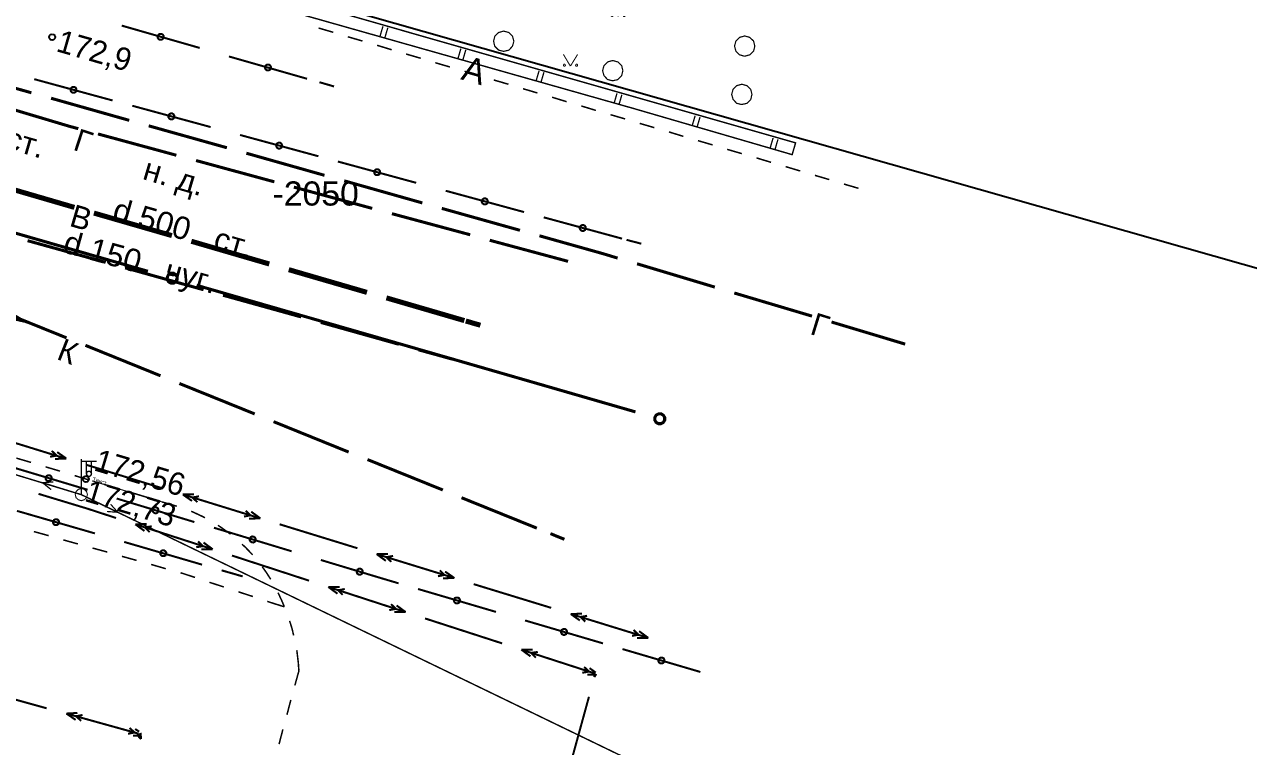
# Model space of a CAD drawing. Extents: x -2634 to -2115, y -2142 to -1393.
# Drawn here: x -2368.2 to -2307.9, y -2077.6 to -2042.1 of the extents above; entities that cross this region are included whole.
import ezdxf

# ---------------------------------------------------------------- set-up
doc = ezdxf.new("R2010")
doc.units = 0
doc.header["$MEASUREMENT"] = 0
for name, color, linetype in [('500_Дополн-Бордюры__п', 7, 'Continuous'), ('500_Дороги-Проезжие_ч', 7, 'Continuous'), ('500_Линии_-Линии_связ', 7, 'Continuous'), ('500_Линии_-ЛЭП_провод', 7, 'Continuous'), ('500_Линии_-Фонари_час', 7, 'Continuous'), ('500_Линии_-Электрокаб', 7, 'Continuous'), ('500_Объект-Опоры', 7, 'Continuous'), ('500_Огражд-Ограждения', 7, 'Continuous'), ('500_Растит-Газоны__са', 7, 'Continuous'), ('500_Растит-Лес_и_лесо', 7, 'Continuous'), ('500_Рельеф-Высотные_о', 7, 'Continuous'), ('500_Трубоп-Водопровод', 7, 'Continuous'), ('500_Трубоп-Газопровод', 7, 'Continuous'), ('500_Трубоп-Канализаци', 7, 'Continuous'), ('ЗАЯВКИ-Условные_з', 7, 'Continuous'), ('Красные_ли-Оси_улиц_к', 7, 'Continuous')]:
    doc.layers.add(name, color=color, linetype=linetype)
doc.styles.add('TARIAL', font='Arial')

# ---------------------------------------------------------------- blocks, each defined once
blk = doc.blocks.new('block_25')
at = {"layer": '500_Растит-Газоны__са', "color": 0, "const_width": 0.05}
for points in [[(2.35, 3.02), (2.69, 2.45)], [(2.7, 2.45), (3.05, 3.02)], [(0, 0.57), (0.34, 0)], [(0.35, 0), (0.7, 0.57)]]:
    blk.add_lwpolyline(points, dxfattribs=at)
for points in [[(2.4, 2.54), (2.42, 2.53), (2.44, 2.51), (2.45, 2.49), (2.44, 2.46), (2.42, 2.45), (2.4, 2.44), (2.37, 2.45), (2.36, 2.46), (2.35, 2.49), (2.36, 2.51), (2.37, 2.53)], [(3, 2.54), (3.02, 2.53), (3.04, 2.51), (3.05, 2.49), (3.04, 2.46), (3.02, 2.44), (3, 2.44), (2.97, 2.44), (2.96, 2.46), (2.95, 2.49), (2.96, 2.51), (2.97, 2.53)], [(0.05, 0.09), (0.07, 0.08), (0.09, 0.06), (0.1, 0.04), (0.09, 0.01), (0.07, 0), (0.05, -0.01), (0.02, 0), (0.01, 0.01), (0, 0.04), (0.01, 0.06), (0.02, 0.08)], [(0.65, 0.09), (0.68, 0.08), (0.69, 0.06), (0.7, 0.04), (0.69, 0.01), (0.68, -0.01), (0.65, -0.01), (0.63, -0.01), (0.61, 0.01), (0.6, 0.04), (0.61, 0.06), (0.63, 0.08)]]:
    blk.add_lwpolyline(points, close=True, dxfattribs=at)

msp = doc.modelspace()

# ---------------------------------------------------------------- linework, layer by layer
at = {"layer": '500_Дополн-Бордюры__п', "color": 1, "const_width": 0.075}
for points in [[(-2353.67, -2042.23), (-2352.95, -2042.44)], [(-2352.23, -2042.66), (-2351.51, -2042.87)], [(-2350.79, -2043.08), (-2350.07, -2043.3)], [(-2349.36, -2043.51), (-2348.64, -2043.72)], [(-2347.92, -2043.94), (-2347.2, -2044.15)], [(-2346.48, -2044.36), (-2345.76, -2044.58)], [(-2345.04, -2044.79), (-2344.32, -2045)], [(-2343.6, -2045.22), (-2342.89, -2045.43)], [(-2342.17, -2045.64), (-2341.45, -2045.86)], [(-2340.73, -2046.07), (-2340.01, -2046.29)], [(-2339.29, -2046.5), (-2338.57, -2046.71)], [(-2337.85, -2046.93), (-2337.13, -2047.14)], [(-2336.41, -2047.35), (-2335.7, -2047.57)], [(-2334.98, -2047.78), (-2334.26, -2047.99)], [(-2333.54, -2048.21), (-2332.82, -2048.42)], [(-2332.1, -2048.63), (-2331.38, -2048.85)], [(-2330.66, -2049.06), (-2330.03, -2049.25)], [(-2330.03, -2049.25), (-2329.94, -2049.27)], [(-2329.22, -2049.49), (-2328.51, -2049.7)], [(-2327.79, -2049.92), (-2327.07, -2050.13)], [(-2368.56, -2063.43), (-2367.84, -2063.64)], [(-2367.12, -2063.86), (-2366.41, -2064.07)], [(-2365.69, -2064.29), (-2364.97, -2064.51)], [(-2364.25, -2064.72), (-2363.53, -2064.94)], [(-2362.82, -2065.15), (-2362.1, -2065.37)], [(-2361.38, -2065.59), (-2360.66, -2065.8)], [(-2359.95, -2066.05), (-2359.85, -2066.09)], [(-2359.85, -2066.09), (-2359.38, -2066.31)], [(-2359.38, -2066.31), (-2359.27, -2066.37)], [(-2367.7, -2067.05), (-2366.97, -2067.25)], [(-2358.63, -2066.74), (-2358.48, -2066.84)], [(-2358.48, -2066.84), (-2358.06, -2067.14)], [(-2358.06, -2067.14), (-2358.01, -2067.18)], [(-2366.25, -2067.46), (-2365.53, -2067.66)], [(-2364.81, -2067.86), (-2364.08, -2068.06)], [(-2357.45, -2067.67), (-2357.27, -2067.83)], [(-2357.27, -2067.83), (-2356.92, -2068.2)], [(-2363.36, -2068.27), (-2362.64, -2068.47)], [(-2361.92, -2068.67), (-2361.2, -2068.88)], [(-2360.47, -2069.08), (-2360.37, -2069.11)], [(-2360.37, -2069.11), (-2359.76, -2069.31)], [(-2356.45, -2068.78), (-2356.27, -2069.03)], [(-2356.27, -2069.03), (-2356.03, -2069.4)], [(-2359.05, -2069.55), (-2358.34, -2069.78)], [(-2357.62, -2070.02), (-2356.91, -2070.25)], [(-2355.67, -2070.06), (-2355.51, -2070.4)], [(-2356.2, -2070.49), (-2355.49, -2070.72)], [(-2355.36, -2070.76), (-2355.69, -2070.65)], [(-2355.51, -2070.4), (-2355.36, -2070.75)], [(-2355.1, -2071.45), (-2354.98, -2071.83)], [(-2354.98, -2071.83), (-2354.9, -2072.17)], [(-2354.75, -2072.9), (-2354.74, -2072.94)], [(-2354.74, -2072.94), (-2354.67, -2073.51)], [(-2354.64, -2073.91), (-2354.84, -2074.63)], [(-2354.67, -2073.51), (-2354.66, -2073.65)], [(-2354.64, -2073.91), (-2354.67, -2073.56)], [(-2355.04, -2075.35), (-2355.23, -2076.08)], [(-2355.43, -2076.8), (-2355.62, -2077.53)]]:
    msp.add_lwpolyline(points, dxfattribs=at)
at = {"layer": '500_Линии_-Линии_связ', "color": 6}
msp.add_lwpolyline([(-2295.11, -2057.58), (-2361.48, -2038.7)], dxfattribs=at)
at = {"layer": '500_Линии_-Линии_связ', "color": 0, "const_width": 0.1}
for points in [[(-2363.37, -2042.11), (-2359.53, -2043.21)], [(-2358.09, -2043.63), (-2354.24, -2044.73)], [(-2367.68, -2044.75), (-2363.82, -2045.8)], [(-2352.91, -2045.11), (-2353.63, -2044.9)], [(-2353.28, -2045), (-2352.91, -2045.11)], [(-2362.85, -2046.06), (-2358.99, -2047.11)], [(-2357.54, -2047.5), (-2353.68, -2048.55)], [(-2352.72, -2048.81), (-2348.86, -2049.86)], [(-2347.41, -2050.25), (-2343.55, -2051.3)], [(-2342.58, -2051.56), (-2338.72, -2052.61)], [(-2337.77, -2052.86), (-2338.5, -2052.67)], [(-2368.88, -2063.84), (-2365.05, -2064.99)], [(-2363.62, -2065.42), (-2359.79, -2066.58)], [(-2368.53, -2066.03), (-2364.69, -2067.14)], [(-2358.83, -2066.86), (-2355, -2068.02)], [(-2363.25, -2067.56), (-2359.41, -2068.68)], [(-2353.56, -2068.45), (-2350.64, -2069.33)], [(-2358.45, -2068.96), (-2357.41, -2069.26)], [(-2357.41, -2069.26), (-2358.13, -2069.05)], [(-2350.64, -2069.33), (-2349.73, -2069.6)], [(-2348.77, -2069.88), (-2344.93, -2071.01)], [(-2343.5, -2071.43), (-2339.66, -2072.56)], [(-2338.7, -2072.84), (-2334.86, -2073.97)]]:
    msp.add_lwpolyline(points, dxfattribs=at)
for points in [[(-2361.41, -2042.52), (-2361.34, -2042.56), (-2361.3, -2042.63), (-2361.31, -2042.7), (-2361.35, -2042.77), (-2361.41, -2042.81), (-2361.49, -2042.81), (-2361.56, -2042.77), (-2361.6, -2042.7), (-2361.59, -2042.62), (-2361.55, -2042.55), (-2361.49, -2042.52)], [(-2356.12, -2044.03), (-2356.06, -2044.07), (-2356.02, -2044.14), (-2356.02, -2044.22), (-2356.06, -2044.28), (-2356.13, -2044.32), (-2356.2, -2044.32), (-2356.27, -2044.28), (-2356.31, -2044.21), (-2356.31, -2044.14), (-2356.27, -2044.07), (-2356.2, -2044.03)], [(-2365.71, -2045.13), (-2365.64, -2045.17), (-2365.6, -2045.24), (-2365.6, -2045.32), (-2365.64, -2045.38), (-2365.71, -2045.42), (-2365.79, -2045.42), (-2365.85, -2045.38), (-2365.89, -2045.32), (-2365.89, -2045.24), (-2365.85, -2045.17), (-2365.79, -2045.13)], [(-2360.88, -2046.44), (-2360.82, -2046.48), (-2360.78, -2046.55), (-2360.78, -2046.63), (-2360.82, -2046.69), (-2360.88, -2046.73), (-2360.96, -2046.73), (-2361.03, -2046.69), (-2361.07, -2046.62), (-2361.07, -2046.55), (-2361.03, -2046.48), (-2360.96, -2046.44)], [(-2355.57, -2047.88), (-2355.51, -2047.92), (-2355.47, -2047.99), (-2355.47, -2048.06), (-2355.51, -2048.13), (-2355.58, -2048.17), (-2355.65, -2048.17), (-2355.72, -2048.13), (-2355.76, -2048.06), (-2355.76, -2047.99), (-2355.72, -2047.92), (-2355.65, -2047.88)], [(-2350.75, -2049.19), (-2350.68, -2049.23), (-2350.64, -2049.3), (-2350.64, -2049.37), (-2350.68, -2049.44), (-2350.75, -2049.48), (-2350.83, -2049.48), (-2350.89, -2049.44), (-2350.93, -2049.37), (-2350.93, -2049.29), (-2350.89, -2049.23), (-2350.83, -2049.19)], [(-2345.44, -2050.63), (-2345.37, -2050.67), (-2345.34, -2050.74), (-2345.34, -2050.81), (-2345.37, -2050.88), (-2345.44, -2050.92), (-2345.52, -2050.92), (-2345.59, -2050.88), (-2345.63, -2050.81), (-2345.62, -2050.73), (-2345.59, -2050.67), (-2345.52, -2050.63)], [(-2340.62, -2051.94), (-2340.55, -2051.98), (-2340.51, -2052.04), (-2340.51, -2052.12), (-2340.55, -2052.19), (-2340.62, -2052.23), (-2340.69, -2052.23), (-2340.76, -2052.19), (-2340.8, -2052.12), (-2340.8, -2052.04), (-2340.76, -2051.98), (-2340.69, -2051.94)], [(-2366.93, -2064.27), (-2366.86, -2064.31), (-2366.82, -2064.38), (-2366.83, -2064.46), (-2366.87, -2064.52), (-2366.93, -2064.56), (-2367.01, -2064.56), (-2367.08, -2064.52), (-2367.12, -2064.45), (-2367.11, -2064.37), (-2367.07, -2064.31), (-2367, -2064.27)], [(-2361.66, -2065.86), (-2361.59, -2065.9), (-2361.56, -2065.97), (-2361.56, -2066.04), (-2361.6, -2066.11), (-2361.67, -2066.15), (-2361.75, -2066.14), (-2361.81, -2066.1), (-2361.85, -2066.03), (-2361.85, -2065.96), (-2361.81, -2065.89), (-2361.74, -2065.85)], [(-2366.57, -2066.44), (-2366.5, -2066.48), (-2366.46, -2066.55), (-2366.46, -2066.63), (-2366.5, -2066.69), (-2366.57, -2066.73), (-2366.65, -2066.73), (-2366.72, -2066.69), (-2366.75, -2066.62), (-2366.75, -2066.54), (-2366.71, -2066.48), (-2366.64, -2066.44)], [(-2356.87, -2067.3), (-2356.81, -2067.34), (-2356.77, -2067.41), (-2356.77, -2067.48), (-2356.81, -2067.55), (-2356.88, -2067.59), (-2356.96, -2067.58), (-2357.02, -2067.54), (-2357.06, -2067.48), (-2357.06, -2067.4), (-2357.02, -2067.33), (-2356.95, -2067.29)], [(-2361.28, -2067.98), (-2361.22, -2068.02), (-2361.18, -2068.08), (-2361.18, -2068.16), (-2361.22, -2068.23), (-2361.29, -2068.26), (-2361.37, -2068.26), (-2361.43, -2068.22), (-2361.47, -2068.15), (-2361.47, -2068.08), (-2361.43, -2068.01), (-2361.36, -2067.97)], [(-2351.61, -2068.88), (-2351.54, -2068.92), (-2351.5, -2068.99), (-2351.5, -2069.07), (-2351.55, -2069.14), (-2351.61, -2069.17), (-2351.69, -2069.17), (-2351.76, -2069.13), (-2351.79, -2069.06), (-2351.79, -2068.98), (-2351.75, -2068.92), (-2351.68, -2068.88)], [(-2346.81, -2070.3), (-2346.74, -2070.34), (-2346.71, -2070.41), (-2346.71, -2070.49), (-2346.75, -2070.55), (-2346.82, -2070.59), (-2346.9, -2070.59), (-2346.96, -2070.55), (-2347, -2070.48), (-2347, -2070.4), (-2346.96, -2070.33), (-2346.89, -2070.3)], [(-2341.53, -2071.85), (-2341.47, -2071.89), (-2341.43, -2071.96), (-2341.43, -2072.04), (-2341.47, -2072.1), (-2341.54, -2072.14), (-2341.62, -2072.14), (-2341.69, -2072.1), (-2341.72, -2072.03), (-2341.72, -2071.95), (-2341.68, -2071.89), (-2341.61, -2071.85)], [(-2336.74, -2073.26), (-2336.67, -2073.3), (-2336.63, -2073.37), (-2336.64, -2073.45), (-2336.68, -2073.51), (-2336.74, -2073.55), (-2336.82, -2073.55), (-2336.89, -2073.51), (-2336.93, -2073.44), (-2336.92, -2073.36), (-2336.88, -2073.3), (-2336.81, -2073.26)]]:
    msp.add_lwpolyline(points, close=True, dxfattribs=at)
at = {"layer": '500_Линии_-ЛЭП_провод', "color": 253, "const_width": 0.07}
for points in [[(-2295.11, -2057.58), (-2361.48, -2038.7)], [(-2365.36, -2065.23), (-2396.22, -2055.86)], [(-2331.53, -2081.6), (-2365.36, -2065.23)]]:
    msp.add_lwpolyline(points, dxfattribs=at)
at = {"layer": '500_Линии_-ЛЭП_провод', "color": 0}
for points, const_width in [([(-2366.74, -2064.6), (-2367.27, -2064.64)], 0.065), ([(-2365.36, -2065.23), (-2367.27, -2064.64)], 0.065), ([(-2366.85, -2064.98), (-2367.27, -2064.64)], 0.065), ([(-2365.36, -2065.23), (-2363.56, -2066.1)], 0.06), ([(-2364.1, -2066.06), (-2363.56, -2066.1)], 0.06), ([(-2363.92, -2065.7), (-2363.56, -2066.1)], 0.06)]:
    msp.add_lwpolyline(points, dxfattribs=dict(at, const_width=const_width))
at = {"layer": '500_Линии_-Фонари_час', "color": 0, "const_width": 0.065}
for points in [[(-2365.36, -2065.23), (-2365.36, -2063.48)], [(-2364.61, -2063.58), (-2365.36, -2063.58)], [(-2365.11, -2064.23), (-2365.11, -2063.58)], [(-2364.86, -2064.23), (-2364.86, -2063.58)], [(-2365.11, -2064.2), (-2365.11, -2064.08)], [(-2365.11, -2064.18), (-2365.11, -2064.18)], [(-2364.86, -2064.2), (-2364.86, -2064.08)], [(-2364.86, -2064.2), (-2364.86, -2064.08)]]:
    msp.add_lwpolyline(points, dxfattribs=at)
at = {"layer": '500_Линии_-Фонари_час', "color": 0, "const_width": 0.07}
msp.add_lwpolyline([(-2365.11, -2064.2), (-2365.09, -2064.14), (-2365.05, -2064.09), (-2364.98, -2064.08), (-2364.92, -2064.09), (-2364.88, -2064.14), (-2364.86, -2064.2), (-2364.88, -2064.26), (-2364.92, -2064.31), (-2364.98, -2064.33), (-2365.05, -2064.31), (-2365.09, -2064.26)], close=True, dxfattribs=at)
at = {"layer": '500_Линии_-Электрокаб', "color": 12, "const_width": 0.1}
for points in [[(-2366.1, -2063.46), (-2369.92, -2062.28)], [(-2366.58, -2063.3), (-2366.82, -2063.07)], [(-2366.59, -2063.31), (-2366.9, -2063.36)], [(-2366.1, -2063.45), (-2366.66, -2063.47)], [(-2366.1, -2063.45), (-2366.55, -2063.13)], [(-2361.32, -2064.93), (-2365.14, -2063.75)], [(-2367.47, -2065.19), (-2365.06, -2065.92)], [(-2359.81, -2065.21), (-2360.36, -2065.22)], [(-2356.54, -2066.4), (-2360.36, -2065.22)], [(-2359.91, -2065.54), (-2360.36, -2065.22)], [(-2359.56, -2065.31), (-2359.89, -2065.37)], [(-2359.64, -2065.6), (-2359.89, -2065.37)], [(-2365.06, -2065.92), (-2363.65, -2066.38)], [(-2357.03, -2066.25), (-2357.26, -2066.02)], [(-2356.54, -2066.4), (-2356.99, -2066.07)], [(-2362.7, -2066.69), (-2362.14, -2066.68)], [(-2362.7, -2066.69), (-2358.89, -2067.92)], [(-2362.7, -2066.69), (-2362.25, -2067.02)], [(-2357.03, -2066.25), (-2357.35, -2066.31)], [(-2356.54, -2066.4), (-2357.1, -2066.41)], [(-2351.76, -2067.87), (-2355.59, -2066.69)], [(-2362.22, -2066.85), (-2361.99, -2067.08)], [(-2362.21, -2066.84), (-2361.89, -2066.79)], [(-2359.7, -2067.82), (-2359.37, -2067.77)], [(-2359.61, -2067.53), (-2359.37, -2067.77)], [(-2359.45, -2067.93), (-2358.89, -2067.92)], [(-2359.34, -2067.59), (-2358.89, -2067.92)], [(-2357.94, -2068.23), (-2354.14, -2069.47)], [(-2350.25, -2068.15), (-2350.81, -2068.16)], [(-2346.98, -2069.34), (-2350.81, -2068.16)], [(-2350.36, -2068.49), (-2350.81, -2068.16)], [(-2350, -2068.25), (-2350.33, -2068.31)], [(-2350.09, -2068.54), (-2350.33, -2068.31)], [(-2347.47, -2069.19), (-2347.7, -2068.96)], [(-2346.98, -2069.34), (-2347.44, -2069.02)], [(-2347.47, -2069.19), (-2347.79, -2069.25)], [(-2346.98, -2069.34), (-2347.54, -2069.35)], [(-2342.21, -2070.81), (-2346.03, -2069.64)], [(-2353.19, -2069.78), (-2349.38, -2071.02)], [(-2353.19, -2069.78), (-2352.63, -2069.78)], [(-2353.19, -2069.78), (-2352.74, -2070.11)], [(-2352.71, -2069.94), (-2352.48, -2070.17)], [(-2352.7, -2069.94), (-2352.38, -2069.88)], [(-2350.19, -2070.92), (-2349.86, -2070.86)], [(-2350.1, -2070.63), (-2349.86, -2070.86)], [(-2349.83, -2070.69), (-2349.38, -2071.02)], [(-2349.94, -2071.02), (-2349.38, -2071.02)], [(-2348.43, -2071.33), (-2344.63, -2072.56)], [(-2340.69, -2071.1), (-2341.25, -2071.11)], [(-2337.43, -2072.29), (-2341.25, -2071.11)], [(-2340.8, -2071.43), (-2341.25, -2071.11)], [(-2340.44, -2071.2), (-2340.77, -2071.26)], [(-2340.53, -2071.49), (-2340.77, -2071.26)], [(-2337.92, -2072.14), (-2338.23, -2072.19)], [(-2337.91, -2072.13), (-2338.15, -2071.9)], [(-2337.43, -2072.29), (-2337.88, -2071.96)], [(-2337.43, -2072.29), (-2337.98, -2072.3)], [(-2343.68, -2072.87), (-2340.04, -2074.05)], [(-2343.68, -2072.87), (-2343.12, -2072.87)], [(-2343.68, -2072.87), (-2343.23, -2073.2)], [(-2343.2, -2073.03), (-2342.97, -2073.26)], [(-2343.19, -2073.03), (-2342.87, -2072.98)], [(-2340.68, -2074.01), (-2340.35, -2073.95)], [(-2340.59, -2073.72), (-2340.35, -2073.95)], [(-2340.32, -2073.78), (-2340.02, -2074)], [(-2340.43, -2074.11), (-2340.06, -2074.11)], [(-2340.1, -2074.04), (-2340.09, -2074.22)], [(-2340.04, -2074.05), (-2340.09, -2074.22)], [(-2339.99, -2074.07), (-2340.09, -2074.22)], [(-2367.07, -2075.76), (-2370.92, -2074.69)], [(-2340.35, -2075.19), (-2341.41, -2079.05)], [(-2365.55, -2075.99), (-2366.1, -2076.02)], [(-2362.54, -2077.01), (-2366.1, -2076.02)], [(-2365.64, -2076.33), (-2366.1, -2076.02)], [(-2365.3, -2076.09), (-2365.62, -2076.15)], [(-2365.37, -2076.38), (-2365.62, -2076.15)], [(-2362.74, -2076.95), (-2363.06, -2077.02)], [(-2362.74, -2076.95), (-2362.98, -2076.73)], [(-2362.51, -2076.91), (-2362.71, -2076.78)], [(-2362.56, -2077.1), (-2362.81, -2077.11)], [(-2362.42, -2077.28), (-2362.63, -2077.05)], [(-2362.42, -2077.28), (-2362.54, -2077.01)], [(-2362.42, -2077.28), (-2362.44, -2076.97)]]:
    msp.add_lwpolyline(points, dxfattribs=at)
at = {"layer": '500_Объект-Опоры', "color": 1, "const_width": 0.05}
msp.add_lwpolyline([(-2365.36, -2064.93), (-2365.21, -2064.97), (-2365.1, -2065.08), (-2365.06, -2065.23), (-2365.1, -2065.38), (-2365.21, -2065.48), (-2365.36, -2065.53), (-2365.51, -2065.48), (-2365.62, -2065.38), (-2365.66, -2065.23), (-2365.62, -2065.08), (-2365.51, -2064.97)], close=True, dxfattribs=at)
at = {"layer": '500_Огражд-Ограждения', "color": 0, "const_width": 0.07}
msp.add_lwpolyline([(-2330.17, -2047.89), (-2355.63, -2040.61), (-2361.86, -2038.85), (-2360.47, -2034.05), (-2358.18, -2034.72), (-2358.03, -2034.21), (-2360.84, -2033.39), (-2362.53, -2039.29), (-2338.17, -2046.19), (-2330.34, -2048.47)], close=True, dxfattribs=at)
at = {"layer": '500_Огражд-Ограждения', "color": 0, "const_width": 0.065}
for points in [[(-2350.5, -2042.14), (-2350.64, -2042.62)], [(-2350.26, -2042.21), (-2350.4, -2042.69)], [(-2346.66, -2043.24), (-2346.8, -2043.72)], [(-2346.42, -2043.31), (-2346.56, -2043.79)], [(-2346.56, -2043.79), (-2346.56, -2043.79)], [(-2346.56, -2043.79), (-2346.56, -2043.79)], [(-2342.81, -2044.34), (-2342.95, -2044.82)], [(-2342.57, -2044.41), (-2342.71, -2044.89)], [(-2338.97, -2045.45), (-2339.11, -2045.93)], [(-2338.73, -2045.52), (-2338.87, -2046)], [(-2338.87, -2046), (-2338.87, -2046)], [(-2338.87, -2046), (-2338.87, -2046)], [(-2335.12, -2046.55), (-2335.26, -2047.03)], [(-2334.88, -2046.62), (-2335.02, -2047.1)], [(-2331.28, -2047.65), (-2331.42, -2048.13)], [(-2331.04, -2047.72), (-2331.18, -2048.2)], [(-2331.18, -2048.2), (-2331.18, -2048.2)], [(-2331.18, -2048.2), (-2331.18, -2048.2)]]:
    msp.add_lwpolyline(points, dxfattribs=at)
at = {"layer": '500_Растит-Лес_и_лесо', "color": 0, "const_width": 0.06}
for points in [[(-2344.55, -2042.38), (-2344.3, -2042.45), (-2344.12, -2042.63), (-2344.05, -2042.88), (-2344.12, -2043.13), (-2344.3, -2043.32), (-2344.55, -2043.38), (-2344.8, -2043.32), (-2344.99, -2043.13), (-2345.05, -2042.88), (-2344.99, -2042.63), (-2344.8, -2042.45)], [(-2332.68, -2042.62), (-2332.43, -2042.69), (-2332.24, -2042.87), (-2332.18, -2043.12), (-2332.24, -2043.37), (-2332.43, -2043.55), (-2332.68, -2043.62), (-2332.93, -2043.55), (-2333.11, -2043.37), (-2333.18, -2043.12), (-2333.11, -2042.87), (-2332.93, -2042.69)], [(-2339.18, -2043.83), (-2338.93, -2043.9), (-2338.74, -2044.08), (-2338.68, -2044.33), (-2338.74, -2044.58), (-2338.93, -2044.77), (-2339.18, -2044.83), (-2339.43, -2044.77), (-2339.61, -2044.58), (-2339.68, -2044.33), (-2339.61, -2044.08), (-2339.43, -2043.9)], [(-2332.82, -2045), (-2332.57, -2045.07), (-2332.38, -2045.25), (-2332.32, -2045.5), (-2332.38, -2045.75), (-2332.57, -2045.94), (-2332.82, -2046), (-2333.07, -2045.94), (-2333.25, -2045.75), (-2333.32, -2045.5), (-2333.25, -2045.25), (-2333.07, -2045.07)]]:
    msp.add_lwpolyline(points, close=True, dxfattribs=at)
at = {"layer": '500_Рельеф-Высотные_о', "color": 0}
for points in [[(-2366.8, -2042.53), (-2366.73, -2042.55), (-2366.67, -2042.6), (-2366.65, -2042.68), (-2366.67, -2042.75), (-2366.73, -2042.81), (-2366.8, -2042.83), (-2366.88, -2042.81), (-2366.93, -2042.75), (-2366.95, -2042.68), (-2366.93, -2042.6), (-2366.88, -2042.55)], [(-2365.14, -2064.31), (-2365.06, -2064.33), (-2365.01, -2064.38), (-2364.99, -2064.46), (-2365.01, -2064.53), (-2365.06, -2064.59), (-2365.14, -2064.61), (-2365.21, -2064.59), (-2365.27, -2064.53), (-2365.29, -2064.46), (-2365.27, -2064.38), (-2365.21, -2064.33)]]:
    msp.add_lwpolyline(points, close=True, dxfattribs=at)
at = {"layer": '500_Рельеф-Высотные_о', "color": 0, "const_width": 0.05}
msp.add_lwpolyline([(-2364.83, -2064.55), (-2360.81, -2065.76)], dxfattribs=at)
at = {"layer": '500_Трубоп-Водопровод', "color": 94}
for points, const_width in [([(-2369.54, -2049.95), (-2365.7, -2051.07)], 0.25), ([(-2364.74, -2051.35), (-2360.9, -2052.46)], 0.25), ([(-2368.01, -2052.71), (-2364.16, -2053.78)], 0.15), ([(-2359.94, -2052.74), (-2356.1, -2053.86)], 0.25), ([(-2363.2, -2054.05), (-2359.34, -2055.13)], 0.15), ([(-2355.14, -2054.14), (-2351.29, -2055.26)], 0.25), ([(-2358.38, -2055.4), (-2354.53, -2056.47)], 0.15), ([(-2350.33, -2055.53), (-2346.49, -2056.65)], 0.25), ([(-2353.56, -2056.74), (-2349.71, -2057.82)], 0.15), ([(-2345.7, -2056.88), (-2346.42, -2056.67)], 0.25), ([(-2348.75, -2058.09), (-2347.08, -2058.55)], 0.15), ([(-2347.08, -2058.55), (-2347.42, -2058.46)], 0.15)]:
    msp.add_lwpolyline(points, dxfattribs=dict(at, const_width=const_width))
at = {"layer": '500_Трубоп-Газопровод', "color": 5, "const_width": 0.15}
for points in [[(-2371.67, -2044.34), (-2367.82, -2045.42)], [(-2365.96, -2047.07), (-2369.34, -2046.06)], [(-2366.85, -2045.69), (-2363, -2046.78)], [(-2365.51, -2047.19), (-2365.96, -2047.07)], [(-2362.04, -2047.05), (-2358.19, -2048.13)], [(-2360.68, -2048.5), (-2364.54, -2047.45)], [(-2357.23, -2048.4), (-2353.38, -2049.49)], [(-2355.85, -2049.81), (-2359.71, -2048.76)], [(-2352.41, -2049.76), (-2348.56, -2050.85)], [(-2351.03, -2051.12), (-2354.89, -2050.07)], [(-2346.2, -2052.42), (-2350.06, -2051.38)], [(-2347.6, -2051.12), (-2343.75, -2052.2)], [(-2341.38, -2053.73), (-2345.24, -2052.69)], [(-2342.79, -2052.47), (-2339.63, -2053.36)], [(-2339.63, -2053.36), (-2338.94, -2053.57)], [(-2337.98, -2053.85), (-2334.15, -2055)], [(-2333.19, -2055.29), (-2329.36, -2056.43)], [(-2328.4, -2056.72), (-2324.77, -2057.81)]]:
    msp.add_lwpolyline(points, dxfattribs=at)
at = {"layer": '500_Трубоп-Канализаци', "color": 34, "const_width": 0.15}
for points in [[(-2369.8, -2056), (-2366.09, -2057.5)], [(-2365.16, -2057.87), (-2361.46, -2059.37)], [(-2360.53, -2059.75), (-2356.82, -2061.25)], [(-2355.89, -2061.63), (-2352.19, -2063.13)], [(-2351.26, -2063.5), (-2347.55, -2065)], [(-2346.63, -2065.38), (-2342.92, -2066.88)], [(-2341.99, -2067.26), (-2341.56, -2067.43)]]:
    msp.add_lwpolyline(points, dxfattribs=at)
at = {"layer": '500_Трубоп-Канализаци', "color": 0}
msp.add_lwpolyline([(-2369.13, -2056.09), (-2368.04, -2056.74), (-2369.28, -2056.47)], close=True, dxfattribs=at)
at = {"layer": '500_Трубоп-Канализаци', "color": 32, "const_width": 0.15}
msp.add_lwpolyline([(-2341.56, -2067.43), (-2342.25, -2067.15)], dxfattribs=at)
at = {"layer": 'Красные_ли-Оси_улиц_к', "color": 12, "const_width": 0.15}
for points in [[(-2374.36, -2050.68), (-2362.08, -2054.22)], [(-2359.68, -2054.91), (-2347.09, -2058.54)], [(-2347.09, -2058.54), (-2338.06, -2061.15)]]:
    msp.add_lwpolyline(points, dxfattribs=at)
for points in [[(-2360.81, -2054.32), (-2360.7, -2054.39), (-2360.64, -2054.5), (-2360.64, -2054.63), (-2360.71, -2054.74), (-2360.82, -2054.81), (-2360.95, -2054.8), (-2361.06, -2054.74), (-2361.13, -2054.62), (-2361.12, -2054.49), (-2361.06, -2054.38), (-2360.94, -2054.32)], [(-2348.87, -2058.03), (-2348.87, -2058.03), (-2348.87, -2058.03), (-2348.87, -2058.03), (-2348.87, -2058.03), (-2348.87, -2058.03), (-2348.87, -2058.03), (-2348.87, -2058.03), (-2348.87, -2058.03), (-2348.87, -2058.03), (-2348.87, -2058.03), (-2348.87, -2058.03)], [(-2336.79, -2061.25), (-2336.68, -2061.32), (-2336.62, -2061.43), (-2336.62, -2061.56), (-2336.69, -2061.67), (-2336.8, -2061.73), (-2336.93, -2061.73), (-2337.04, -2061.67), (-2337.11, -2061.55), (-2337.1, -2061.42), (-2337.04, -2061.31), (-2336.92, -2061.25)], [(-2324.85, -2064.96), (-2324.85, -2064.96), (-2324.85, -2064.96), (-2324.85, -2064.96), (-2324.85, -2064.96), (-2324.85, -2064.96), (-2324.85, -2064.96), (-2324.85, -2064.96), (-2324.85, -2064.96), (-2324.85, -2064.96), (-2324.85, -2064.96), (-2324.85, -2064.96)]]:
    msp.add_lwpolyline(points, close=True, dxfattribs=at)

# ---------------------------------------------------------------- block references
at = {"layer": '500_Растит-Газоны__са'}
msp.add_blockref('block_25', (-2341.61, -2044.1), dxfattribs=at)

# ---------------------------------------------------------------- texts
at = {"layer": '500_Дороги-Проезжие_ч', "color": 0}
msp.add_text('А', height=1.23, rotation=343.74, dxfattribs=at).set_placement((-2346.7, -2044.75))
at = {"layer": '500_Рельеф-Высотные_о', "color": 214}
for s, rotation, p in [('172,9', 343.91, (-2366.65, -2043.36)), ('172,56', 343.26, (-2364.8, -2064.02)), ('172,73', 343.26, (-2365.26, -2065.53))]:
    msp.add_text(s, height=1.11, rotation=rotation, dxfattribs=at).set_placement(p)
at = {"layer": '500_Рельеф-Высотные_о', "color": 0, "style": 'TARIAL'}
msp.add_text('Текст', height=0.2, rotation=343.26, dxfattribs=at).set_placement((-2364.83, -2064.55))
at = {"layer": '500_Трубоп-Водопровод', "color": 94}
msp.add_text('В', height=1.11, rotation=343.61, dxfattribs=at).set_placement((-2366, -2051.97))
at = {"layer": '500_Трубоп-Водопровод', "color": 94, "style": 'TARIAL'}
for s, rotation, p in [('d 500   ст.', 344.01, (-2363.89, -2051.66)), ('d 150   чуг.', 344.5, (-2366.32, -2053.27))]:
    msp.add_text(s, height=1.11, rotation=rotation, dxfattribs=at).set_placement(p)
at = {"layer": '500_Трубоп-Газопровод', "color": 5, "style": 'TARIAL'}
for s, rotation, p in [('d 273  ст.', 343.78, (-2373.73, -2046.81)), ('н. д.', 343.5, (-2362.4, -2049.66))]:
    msp.add_text(s, height=1.11, rotation=rotation, dxfattribs=at).set_placement(p)
at = {"layer": '500_Трубоп-Газопровод', "color": 5}
for rotation, p in [(341.94, (-2365.82, -2048.22)), (342.8, (-2329.51, -2057.3))]:
    msp.add_text('Г', height=1.11, rotation=rotation, dxfattribs=at).set_placement(p)
at = {"layer": '500_Трубоп-Канализаци', "color": 14}
msp.add_text('К', height=1.11, rotation=338.5, dxfattribs=at).set_placement((-2366.63, -2058.53))
at = {"layer": 'ЗАЯВКИ-Условные_з', "color": 0, "style": 'TARIAL'}
msp.add_text('-2050', height=1.19, dxfattribs=at).set_placement((-2355.94, -2050.98))

doc.saveas('drawing.dxf')
